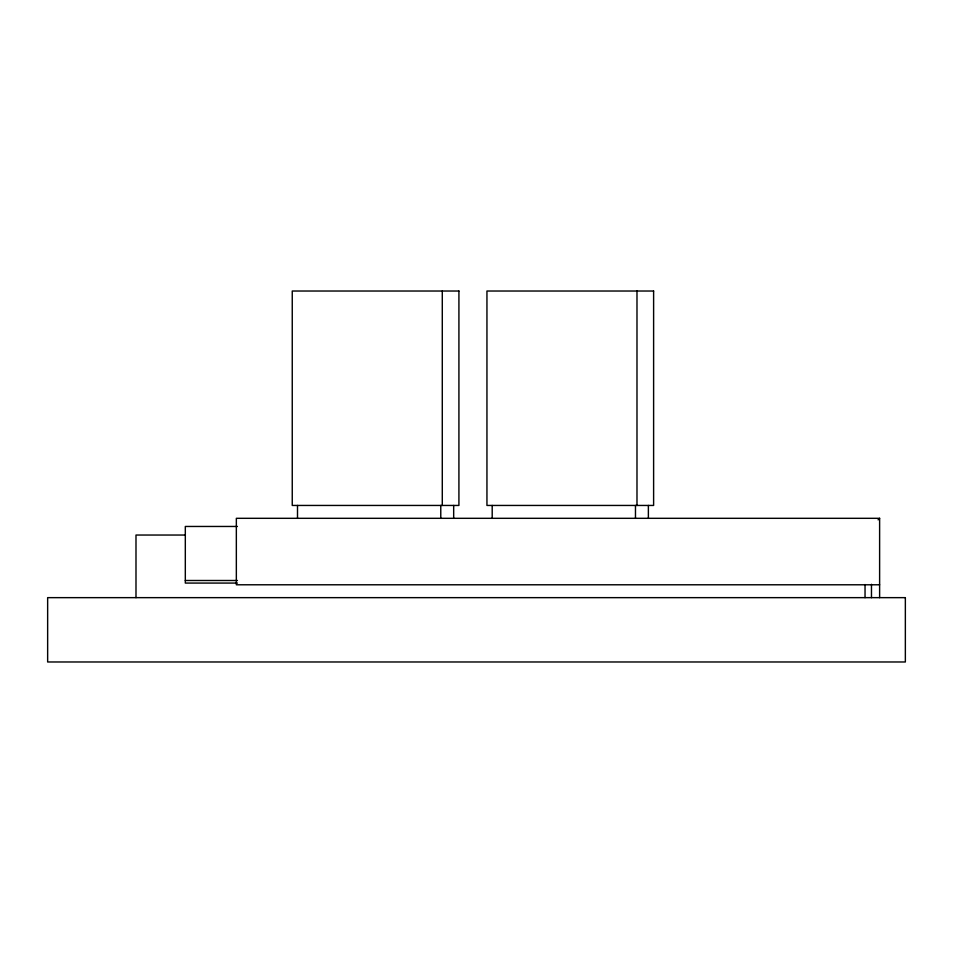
<?xml version="1.0" encoding="UTF-8"?>
<svg xmlns="http://www.w3.org/2000/svg" width="953" height="953" viewBox="0 0 953 953"><rect width="100%" height="100%" fill="white"/><g stroke="black" fill="none" stroke-linecap="round" stroke-linejoin="round"><path stroke-width="1.43" d="M878.094 519.838L879.619 518.313L879.619 597.65M879.619 518.313L236.344 518.313L236.344 584.785L879.619 584.785M237.404 526.461L185.311 526.461L185.311 583.069L237.404 583.069M185.096 535.038L135.993 535.038L135.993 597.65M185.311 580.496L237.404 580.496M871.471 584.308L871.471 597.65M865.038 584.546L865.038 597.65M648.374 505.447L648.374 518.313M636.985 291.022L636.985 505.447M635.472 505.447L635.472 518.313M492.201 505.447L492.201 518.313M453.676 505.447L453.676 518.313M442.287 291.022L442.287 505.447M440.774 505.447L440.774 518.313M297.503 505.447L297.503 518.313M458.917 291.022L292.249 291.022L292.249 505.447L458.917 505.447L458.917 291.022M653.615 291.022L486.947 291.022L486.947 505.447L653.615 505.447L653.615 291.022M905.35 597.65L47.65 597.65L47.65 661.978L905.35 661.978L905.35 597.65"/></g></svg>
